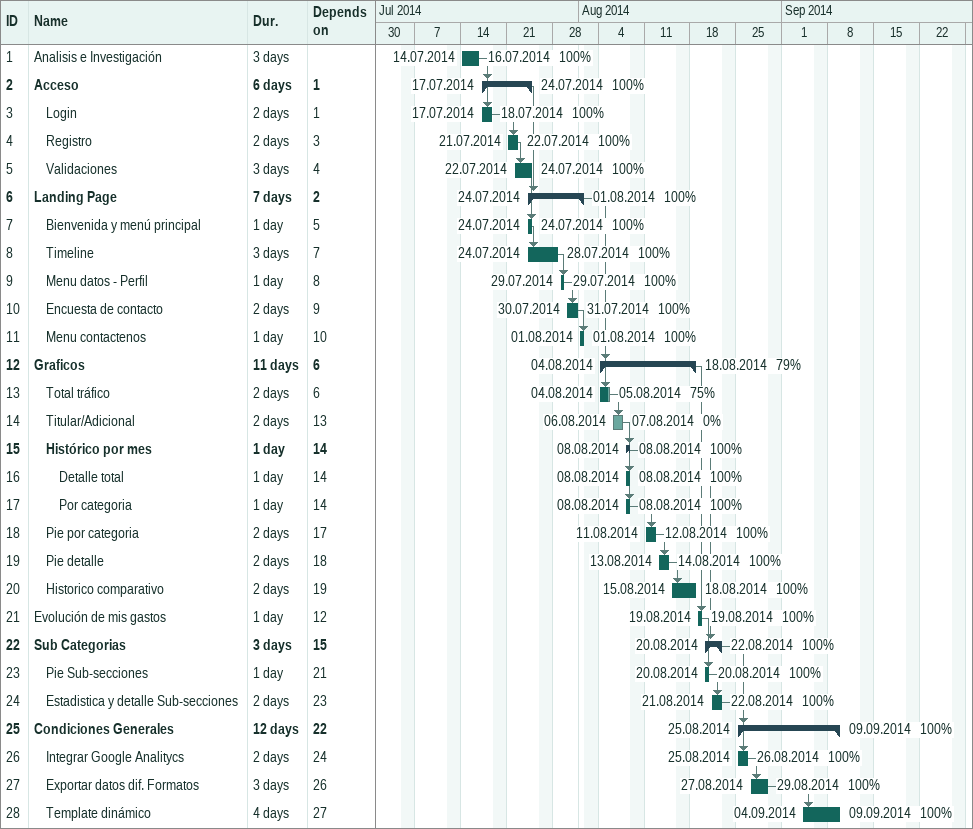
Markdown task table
| ID | Level | Task | Duration | Start | Finish | Predecessors | % complete |
|---|---|---|---|---|---|---|---|
| 1 | 1 | Analisis e Investigación | 3d | 2014-07-14 | 2014-07-16 |  | 100 |
| 2 | 1 | **Acceso** | 6d | 2014-07-17 | 2014-07-24 | 1 | 100 |
| 3 | 2 | Login | 2d | 2014-07-17 | 2014-07-18 | 1 | 100 |
| 4 | 2 | Registro | 2d | 2014-07-21 | 2014-07-22 | 3 | 100 |
| 5 | 2 | Validaciones | 3d | 2014-07-22 | 2014-07-24 | 4 | 100 |
| 6 | 1 | **Landing Page** | 7d | 2014-07-24 | 2014-08-01 | 2 | 100 |
| 7 | 2 | Bienvenida y menú principal | 1d | 2014-07-24 | 2014-07-24 | 5 | 100 |
| 8 | 2 | Timeline | 3d | 2014-07-24 | 2014-07-28 | 7 | 100 |
| 9 | 2 | Menu datos - Perfil | 1d | 2014-07-29 | 2014-07-29 | 8 | 100 |
| 10 | 2 | Encuesta de contacto | 2d | 2014-07-30 | 2014-07-31 | 9 | 100 |
| 11 | 2 | Menu contactenos | 1d | 2014-08-01 | 2014-08-01 | 10 | 100 |
| 12 | 1 | **Graficos** | 11d | 2014-08-04 | 2014-08-18 | 6 | 79 |
| 13 | 2 | Total tráfico | 2d | 2014-08-04 | 2014-08-05 | 6 | 75 |
| 14 | 2 | Titular/Adicional | 2d | 2014-08-06 | 2014-08-07 | 13 | 0 |
| 15 | 2 | **Histórico por mes** | 1d | 2014-08-08 | 2014-08-08 | 14 | 100 |
| 16 | 3 | Detalle total | 1d | 2014-08-08 | 2014-08-08 | 14 | 100 |
| 17 | 3 | Por categoria | 1d | 2014-08-08 | 2014-08-08 | 14 | 100 |
| 18 | 2 | Pie por categoria | 2d | 2014-08-11 | 2014-08-12 | 17 | 100 |
| 19 | 2 | Pie detalle | 2d | 2014-08-13 | 2014-08-14 | 18 | 100 |
| 20 | 2 | Historico comparativo | 2d | 2014-08-15 | 2014-08-18 | 19 | 100 |
| 21 | 1 | Evolución de mis gastos | 1d | 2014-08-19 | 2014-08-19 | 12 | 100 |
| 22 | 1 | **Sub Categorias** | 3d | 2014-08-20 | 2014-08-22 | 15 | 100 |
| 23 | 2 | Pie Sub-secciones | 1d | 2014-08-20 | 2014-08-20 | 21 | 100 |
| 24 | 2 | Estadistica y detalle Sub-secciones | 2d | 2014-08-21 | 2014-08-22 | 23 | 100 |
| 25 | 1 | **Condiciones Generales** | 12d | 2014-08-25 | 2014-09-09 | 22 | 100 |
| 26 | 2 | Integrar Google Analitycs | 2d | 2014-08-25 | 2014-08-26 | 24 | 100 |
| 27 | 2 | Exportar datos dif. Formatos | 3d | 2014-08-27 | 2014-08-29 | 26 | 100 |
| 28 | 2 | Template dinámico | 4d | 2014-09-04 | 2014-09-09 | 27 | 100 |
